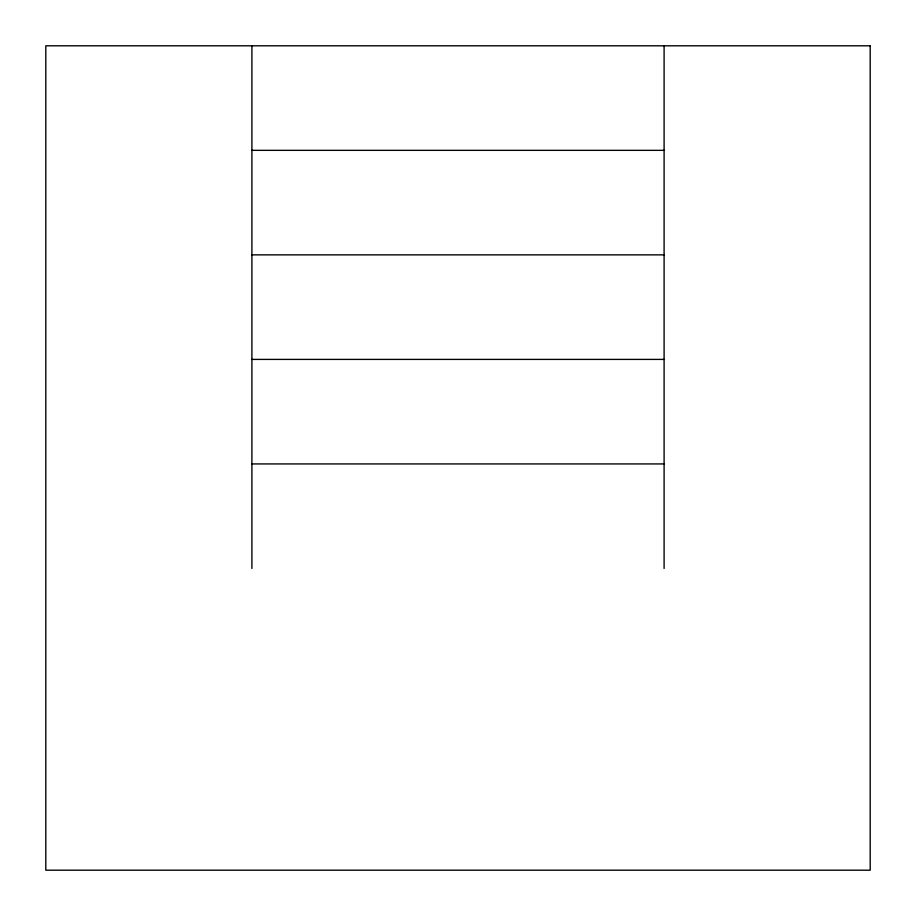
<?xml version="1.0" encoding="UTF-8"?>
<svg xmlns="http://www.w3.org/2000/svg" width="916" height="916" viewBox="0 0 916 916"><rect width="100%" height="100%" fill="white"/><g stroke="black" fill="none" stroke-linecap="round" stroke-linejoin="round"><path stroke-width="1.37" d="M251.9 150.339L664.1 150.339M251.9 254.866L664.1 254.866M251.9 359.404L664.1 359.404M251.9 463.931L664.1 463.931M664.1 45.8L664.1 568.47M251.9 45.8L251.9 568.47M870.2 45.8L45.8 45.8L45.8 870.2L870.2 870.2L870.2 45.8"/></g></svg>
